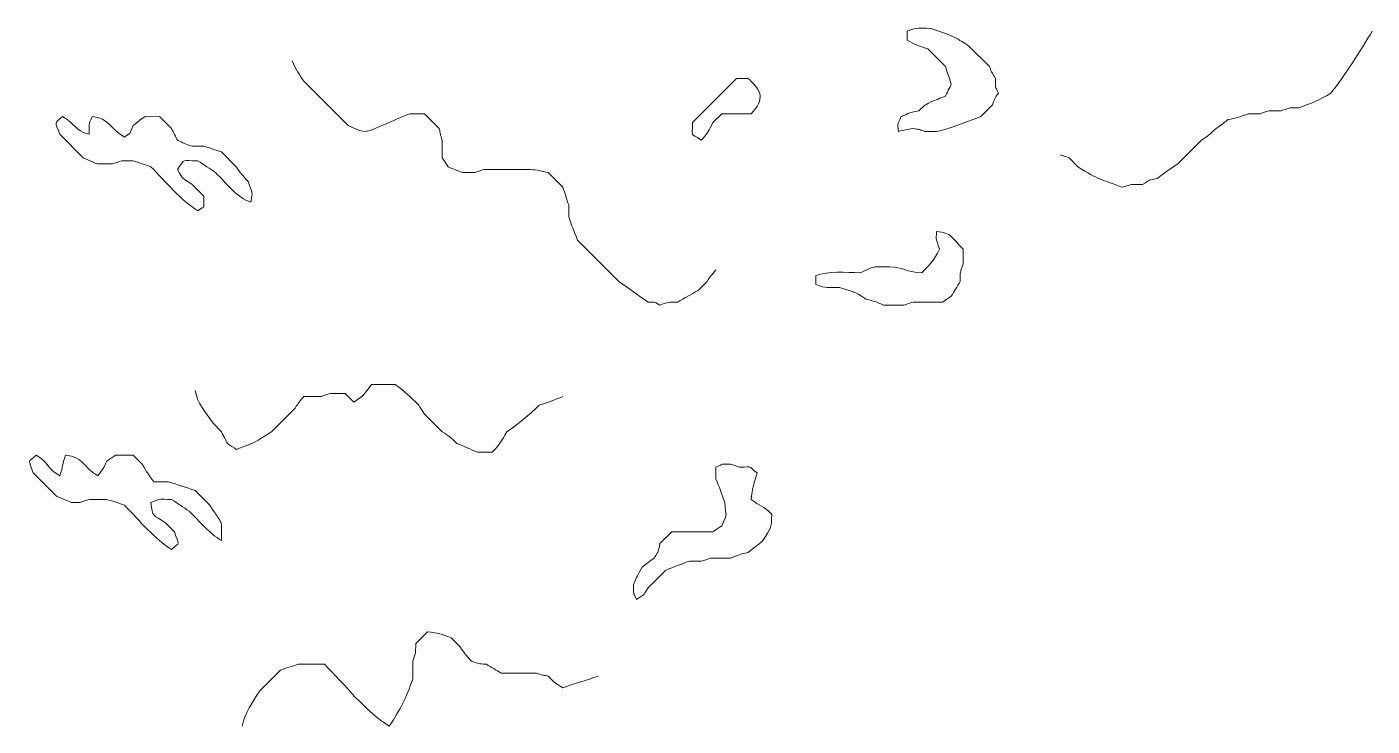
# Model space of a CAD drawing. Header units: centimetres. Extents: x -20.5 to 19.2, y -15.1 to 14.2.
# Drawn here: x -3.206 to 0.666, y -2.23 to -0.218 of the extents above; entities that cross this region are included whole.
import ezdxf

# ---------------------------------------------------------------- set-up
doc = ezdxf.new("R2010")
doc.units = ezdxf.units.CM
doc.header["$MEASUREMENT"] = 0
doc.layers.add('layer 1', color=7, linetype='Continuous')

msp = doc.modelspace()

# ---------------------------------------------------------------- linework, layer by layer
at = {"layer": 'layer 1', "color": 225, "lineweight": 0}
for points, knots in [([(-0.40996, -0.40841), (-0.4196, -0.42344), (-0.42121, -0.42491), (-0.4269, -0.44229), (-0.4269, -0.44229), (-0.4269, -0.44229), (-0.46078, -0.47615), (-0.46078, -0.47615), (-0.46078, -0.47615), (-0.48391, -0.48415), (-0.57098, -0.51851), (-0.58783, -0.51852), (-0.58783, -0.51852), (-0.58783, -0.51852), (-0.62171, -0.51851), (-0.62171, -0.51851), (-0.62171, -0.51851), (-0.64253, -0.51101), (-0.63623, -0.51378), (-0.65559, -0.51003), (-0.65559, -0.51003), (-0.6725, -0.51331), (-0.68102, -0.51531), (-0.69793, -0.51851), (-0.69793, -0.51851), (-0.69969, -0.49166), (-0.70233, -0.50516), (-0.68947, -0.47616), (-0.68947, -0.47616), (-0.66658, -0.46552), (-0.66473, -0.46416), (-0.63865, -0.45921), (-0.63865, -0.45921), (-0.61879, -0.43937), (-0.62435, -0.44562), (-0.60477, -0.43382), (-0.60477, -0.43382), (-0.5908, -0.42826), (-0.57636, -0.42258), (-0.56243, -0.41687), (-0.56243, -0.41687), (-0.56021, -0.41167), (-0.54806, -0.38843), (-0.54549, -0.38299), (-0.54549, -0.38299), (-0.55135, -0.36602), (-0.55656, -0.34914), (-0.56243, -0.33217), (-0.56243, -0.33217), (-0.56243, -0.33217), (-0.61324, -0.28134), (-0.61324, -0.28134), (-0.61324, -0.28134), (-0.64191, -0.27143), (-0.64533, -0.27165), (-0.67253, -0.25593), (-0.67253, -0.25593), (-0.67253, -0.25593), (-0.67253, -0.23053), (-0.67253, -0.23053), (-0.67253, -0.23053), (-0.64011, -0.21794), (-0.64145, -0.22206), (-0.60477, -0.22205), (-0.60477, -0.22205), (-0.57938, -0.23085), (-0.56172, -0.23598), (-0.53701, -0.24746), (-0.53701, -0.24746), (-0.52076, -0.25599), (-0.51023, -0.26269), (-0.49465, -0.27288), (-0.49465, -0.27288), (-0.49465, -0.27288), (-0.43536, -0.33218), (-0.43536, -0.33218), (-0.43536, -0.33218), (-0.42876, -0.35054), (-0.42787, -0.35004), (-0.41841, -0.36606), (-0.41841, -0.36606), (-0.41841, -0.40009), (-0.41989, -0.38281), (-0.40996, -0.40841)], [0, 0, 0, 0, 0.0454545, 0.0454545, 0.0454545, 0.0454545, 0.0909091, 0.0909091, 0.0909091, 0.0909091, 0.1363636, 0.1363636, 0.1363636, 0.1363636, 0.1818182, 0.1818182, 0.1818182, 0.1818182, 0.2272727, 0.2272727, 0.2272727, 0.2272727, 0.2727273, 0.2727273, 0.2727273, 0.2727273, 0.3181818, 0.3181818, 0.3181818, 0.3181818, 0.3636364, 0.3636364, 0.3636364, 0.3636364, 0.4090909, 0.4090909, 0.4090909, 0.4090909, 0.4545455, 0.4545455, 0.4545455, 0.4545455, 0.5, 0.5, 0.5, 0.5, 0.5454545, 0.5454545, 0.5454545, 0.5454545, 0.5909091, 0.5909091, 0.5909091, 0.5909091, 0.6363636, 0.6363636, 0.6363636, 0.6363636, 0.6818182, 0.6818182, 0.6818182, 0.6818182, 0.7272727, 0.7272727, 0.7272727, 0.7272727, 0.7727273, 0.7727273, 0.7727273, 0.7727273, 0.8181818, 0.8181818, 0.8181818, 0.8181818, 0.8636364, 0.8636364, 0.8636364, 0.8636364, 0.9090909, 0.9090909, 0.9090909, 0.9090909, 1, 1, 1, 1]), ([(-0.23208, -0.58629), (-0.19587, -0.59672), (-0.21138, -0.5907), (-0.18126, -0.62017), (-0.18126, -0.62017), (-0.12147, -0.65927), (-0.11364, -0.65511), (-0.05421, -0.67947), (-0.05421, -0.67947), (-0.02281, -0.6693), (-0.02997, -0.67101), (0.00508, -0.67101), (0.00508, -0.67101), (0.03057, -0.65598), (0.01948, -0.65994), (0.04744, -0.65405), (0.04744, -0.65405), (0.06884, -0.63669), (0.08461, -0.62617), (0.10674, -0.61172), (0.10674, -0.61172), (0.10674, -0.61172), (0.1745, -0.54395), (0.1745, -0.54395), (0.1745, -0.54395), (0.19515, -0.53014), (0.19701, -0.52838), (0.21686, -0.51007), (0.21686, -0.51007), (0.23289, -0.49981), (0.23538, -0.49705), (0.25073, -0.48466), (0.25073, -0.48466), (0.27475, -0.48011), (0.28777, -0.47541), (0.31003, -0.46772), (0.31003, -0.46772), (0.31003, -0.46772), (0.34389, -0.46773), (0.34389, -0.46773), (0.34389, -0.46773), (0.34441, -0.46753), (0.3679, -0.45976), (0.36931, -0.45926), (0.36931, -0.45926), (0.36931, -0.45926), (0.40319, -0.45925), (0.40319, -0.45925), (0.40319, -0.45925), (0.4037, -0.45904), (0.42717, -0.4513), (0.4286, -0.45078), (0.4286, -0.45078), (0.4286, -0.45078), (0.45401, -0.45078), (0.45401, -0.45078), (0.45401, -0.45078), (0.49334, -0.43717), (0.51066, -0.4303), (0.54718, -0.40843), (0.54718, -0.40843), (0.58352, -0.36364), (0.63626, -0.28056), (0.66577, -0.23055)], [0, 0, 0, 0, 0.0588235, 0.0588235, 0.0588235, 0.0588235, 0.1176471, 0.1176471, 0.1176471, 0.1176471, 0.1764706, 0.1764706, 0.1764706, 0.1764706, 0.2352941, 0.2352941, 0.2352941, 0.2352941, 0.2941176, 0.2941176, 0.2941176, 0.2941176, 0.3529412, 0.3529412, 0.3529412, 0.3529412, 0.4117647, 0.4117647, 0.4117647, 0.4117647, 0.4705882, 0.4705882, 0.4705882, 0.4705882, 0.5294118, 0.5294118, 0.5294118, 0.5294118, 0.5882353, 0.5882353, 0.5882353, 0.5882353, 0.6470588, 0.6470588, 0.6470588, 0.6470588, 0.7058824, 0.7058824, 0.7058824, 0.7058824, 0.7647059, 0.7647059, 0.7647059, 0.7647059, 0.8235294, 0.8235294, 0.8235294, 0.8235294, 0.8823529, 0.8823529, 0.8823529, 0.8823529, 1, 1, 1, 1]), ([(-2.44288, -0.31517), (-2.43122, -0.34274), (-2.42534, -0.3495), (-2.40899, -0.37447), (-2.40899, -0.37447), (-2.40899, -0.37447), (-2.28194, -0.50153), (-2.28194, -0.50153), (-2.28194, -0.50153), (-2.2633, -0.509), (-2.25081, -0.51847), (-2.23112, -0.51846), (-2.23112, -0.51846), (-2.21531, -0.51847), (-2.13115, -0.47701), (-2.10407, -0.46765), (-2.10407, -0.46765), (-2.10407, -0.46765), (-2.06172, -0.46763), (-2.06172, -0.46763), (-2.06172, -0.46763), (-2.06172, -0.46763), (-2.01937, -0.50999), (-2.01937, -0.50999), (-2.01937, -0.50999), (-2.01556, -0.52818), (-2.01731, -0.52456), (-2.01091, -0.54387), (-2.01091, -0.54387), (-2.01091, -0.54387), (-2.01091, -0.59469), (-2.01091, -0.59469), (-2.01091, -0.59469), (-2.01036, -0.59569), (-1.9949, -0.61867), (-1.99396, -0.6201), (-1.99396, -0.6201), (-1.97677, -0.62828), (-1.96973, -0.63076), (-1.95161, -0.63704), (-1.95161, -0.63704), (-1.95161, -0.63704), (-1.91773, -0.63703), (-1.91773, -0.63703), (-1.91773, -0.63703), (-1.91722, -0.63683), (-1.89375, -0.62908), (-1.89232, -0.62857), (-1.89232, -0.62857), (-1.89232, -0.62857), (-1.8415, -0.62856), (-1.8415, -0.62856), (-1.8415, -0.62856), (-1.8415, -0.62856), (-1.75681, -0.62856), (-1.75681, -0.62856), (-1.75681, -0.62856), (-1.73648, -0.62856), (-1.72474, -0.63349), (-1.70599, -0.63704), (-1.70599, -0.63704), (-1.70599, -0.63704), (-1.66363, -0.67939), (-1.66363, -0.67939), (-1.66363, -0.67939), (-1.65778, -0.69635), (-1.65257, -0.71325), (-1.6467, -0.73021), (-1.6467, -0.73021), (-1.6467, -0.73021), (-1.6467, -0.76409), (-1.6467, -0.76409), (-1.6467, -0.76409), (-1.63834, -0.78824), (-1.63077, -0.80822), (-1.62129, -0.83184), (-1.62129, -0.83184), (-1.62129, -0.83184), (-1.50271, -0.95044), (-1.50271, -0.95044), (-1.50271, -0.95044), (-1.47396, -0.96988), (-1.4471, -0.9907), (-1.41801, -1.00973), (-1.41801, -1.00973), (-1.38528, -1.00973), (-1.40137, -1.01135), (-1.38413, -1.0182), (-1.38413, -1.0182), (-1.35422, -1.00852), (-1.36661, -1.01046), (-1.3333, -1.00972), (-1.3333, -1.00972), (-1.31258, -0.99732), (-1.29473, -0.98826), (-1.27401, -0.97586), (-1.27401, -0.97586), (-1.27401, -0.97586), (-1.24861, -0.95044), (-1.24861, -0.95044), (-1.24861, -0.95044), (-1.23833, -0.93441), (-1.23557, -0.93191), (-1.22319, -0.91656)], [0, 0, 0, 0, 0.037037, 0.037037, 0.037037, 0.037037, 0.0740741, 0.0740741, 0.0740741, 0.0740741, 0.1111111, 0.1111111, 0.1111111, 0.1111111, 0.1481481, 0.1481481, 0.1481481, 0.1481481, 0.1851852, 0.1851852, 0.1851852, 0.1851852, 0.2222222, 0.2222222, 0.2222222, 0.2222222, 0.2592593, 0.2592593, 0.2592593, 0.2592593, 0.2962963, 0.2962963, 0.2962963, 0.2962963, 0.3333333, 0.3333333, 0.3333333, 0.3333333, 0.3703704, 0.3703704, 0.3703704, 0.3703704, 0.4074074, 0.4074074, 0.4074074, 0.4074074, 0.4444444, 0.4444444, 0.4444444, 0.4444444, 0.4814815, 0.4814815, 0.4814815, 0.4814815, 0.5185185, 0.5185185, 0.5185185, 0.5185185, 0.5555556, 0.5555556, 0.5555556, 0.5555556, 0.5925926, 0.5925926, 0.5925926, 0.5925926, 0.6296296, 0.6296296, 0.6296296, 0.6296296, 0.6666667, 0.6666667, 0.6666667, 0.6666667, 0.7037037, 0.7037037, 0.7037037, 0.7037037, 0.7407407, 0.7407407, 0.7407407, 0.7407407, 0.7777778, 0.7777778, 0.7777778, 0.7777778, 0.8148148, 0.8148148, 0.8148148, 0.8148148, 0.8518519, 0.8518519, 0.8518519, 0.8518519, 0.8888889, 0.8888889, 0.8888889, 0.8888889, 0.9259259, 0.9259259, 0.9259259, 0.9259259, 1, 1, 1, 1]), ([(-1.12148, -0.46763), (-1.12148, -0.46763), (-1.20618, -0.46763), (-1.20618, -0.46763), (-1.20618, -0.46763), (-1.20618, -0.46763), (-1.23159, -0.49305), (-1.23159, -0.49305), (-1.23159, -0.49305), (-1.24451, -0.51958), (-1.24326, -0.51922), (-1.26547, -0.54387), (-1.26547, -0.54387), (-1.29961, -0.51829), (-1.28986, -0.54052), (-1.29088, -0.49305), (-1.29088, -0.49305), (-1.29088, -0.49305), (-1.16383, -0.36599), (-1.16383, -0.36599), (-1.16383, -0.36599), (-1.16383, -0.36599), (-1.12994, -0.366), (-1.12994, -0.366), (-1.12994, -0.366), (-1.11736, -0.37963), (-1.09608, -0.39807), (-1.09607, -0.41682), (-1.09607, -0.41682), (-1.09607, -0.4422), (-1.10685, -0.44867), (-1.12148, -0.46763)], [0, 0, 0, 0, 0.1111111, 0.1111111, 0.1111111, 0.1111111, 0.2222222, 0.2222222, 0.2222222, 0.2222222, 0.3333333, 0.3333333, 0.3333333, 0.3333333, 0.4444444, 0.4444444, 0.4444444, 0.4444444, 0.5555556, 0.5555556, 0.5555556, 0.5555556, 0.6666667, 0.6666667, 0.6666667, 0.6666667, 0.7777778, 0.7777778, 0.7777778, 0.7777778, 1, 1, 1, 1]), ([(-3.10357, -0.47614), (-3.13014, -0.49896), (-3.12495, -0.48711), (-3.11203, -0.52696), (-3.11203, -0.52696), (-3.11203, -0.52696), (-3.04427, -0.59473), (-3.04427, -0.59473), (-3.04427, -0.59473), (-3.03618, -0.59805), (-3.00705, -0.61167), (-3.00192, -0.61168), (-3.00192, -0.61168), (-3.00192, -0.61168), (-2.95957, -0.61167), (-2.95957, -0.61167), (-2.95957, -0.61167), (-2.95905, -0.61146), (-2.93558, -0.60372), (-2.93416, -0.60319), (-2.93416, -0.60319), (-2.93416, -0.60319), (-2.90029, -0.6032), (-2.90029, -0.6032), (-2.90029, -0.6032), (-2.88332, -0.60906), (-2.86643, -0.61427), (-2.84947, -0.62015), (-2.84947, -0.62015), (-2.80699, -0.66261), (-2.76272, -0.71736), (-2.71394, -0.74719), (-2.71394, -0.74719), (-2.69043, -0.727), (-2.69802, -0.75137), (-2.69701, -0.70485), (-2.69701, -0.70485), (-2.69701, -0.70485), (-2.73088, -0.67097), (-2.73088, -0.67097), (-2.73088, -0.67097), (-2.76162, -0.65019), (-2.75299, -0.66098), (-2.77323, -0.62861), (-2.77323, -0.62861), (-2.7494, -0.59354), (-2.76195, -0.60322), (-2.71393, -0.6032), (-2.71393, -0.6032), (-2.69677, -0.61444), (-2.68027, -0.62587), (-2.66311, -0.6371), (-2.66311, -0.6371), (-2.63203, -0.66818), (-2.6013, -0.71035), (-2.56147, -0.7218), (-2.56147, -0.7218), (-2.5553, -0.69081), (-2.55787, -0.69739), (-2.56994, -0.6625), (-2.56994, -0.6625), (-2.58827, -0.64259), (-2.58994, -0.64068), (-2.60381, -0.62016), (-2.60381, -0.62016), (-2.60381, -0.62016), (-2.64618, -0.5778), (-2.64618, -0.5778), (-2.64618, -0.5778), (-2.66312, -0.57195), (-2.68002, -0.56674), (-2.69699, -0.56086), (-2.69699, -0.56086), (-2.69699, -0.56086), (-2.73087, -0.56087), (-2.73087, -0.56087), (-2.73087, -0.56087), (-2.74871, -0.55495), (-2.75651, -0.55169), (-2.77322, -0.54392), (-2.77322, -0.54392), (-2.77545, -0.53873), (-2.78757, -0.51547), (-2.79016, -0.51004), (-2.79016, -0.51004), (-2.79016, -0.51004), (-2.82404, -0.47617), (-2.82404, -0.47617), (-2.82404, -0.47617), (-2.82404, -0.47617), (-2.86638, -0.47616), (-2.86638, -0.47616), (-2.86638, -0.47616), (-2.8824, -0.48643), (-2.88492, -0.4892), (-2.90026, -0.50158), (-2.90026, -0.50158), (-2.91777, -0.5384), (-2.90102, -0.51492), (-2.92567, -0.53545), (-2.92567, -0.53545), (-2.97219, -0.50701), (-2.967, -0.48127), (-3.01885, -0.47615), (-3.01885, -0.47615), (-3.0301, -0.50514), (-3.02732, -0.49216), (-3.02732, -0.52697), (-3.02732, -0.52697), (-3.06964, -0.51481), (-3.06491, -0.4998), (-3.10357, -0.47614)], [0, 0, 0, 0, 0.0344828, 0.0344828, 0.0344828, 0.0344828, 0.0689655, 0.0689655, 0.0689655, 0.0689655, 0.1034483, 0.1034483, 0.1034483, 0.1034483, 0.137931, 0.137931, 0.137931, 0.137931, 0.1724138, 0.1724138, 0.1724138, 0.1724138, 0.2068966, 0.2068966, 0.2068966, 0.2068966, 0.2413793, 0.2413793, 0.2413793, 0.2413793, 0.2758621, 0.2758621, 0.2758621, 0.2758621, 0.3103448, 0.3103448, 0.3103448, 0.3103448, 0.3448276, 0.3448276, 0.3448276, 0.3448276, 0.3793103, 0.3793103, 0.3793103, 0.3793103, 0.4137931, 0.4137931, 0.4137931, 0.4137931, 0.4482759, 0.4482759, 0.4482759, 0.4482759, 0.4827586, 0.4827586, 0.4827586, 0.4827586, 0.5172414, 0.5172414, 0.5172414, 0.5172414, 0.5517241, 0.5517241, 0.5517241, 0.5517241, 0.5862069, 0.5862069, 0.5862069, 0.5862069, 0.6206897, 0.6206897, 0.6206897, 0.6206897, 0.6551724, 0.6551724, 0.6551724, 0.6551724, 0.6896552, 0.6896552, 0.6896552, 0.6896552, 0.7241379, 0.7241379, 0.7241379, 0.7241379, 0.7586207, 0.7586207, 0.7586207, 0.7586207, 0.7931034, 0.7931034, 0.7931034, 0.7931034, 0.8275862, 0.8275862, 0.8275862, 0.8275862, 0.862069, 0.862069, 0.862069, 0.862069, 0.8965517, 0.8965517, 0.8965517, 0.8965517, 0.9310345, 0.9310345, 0.9310345, 0.9310345, 1, 1, 1, 1]), ([(-0.52007, -0.95045), (-0.52875, -0.96515), (-0.53671, -0.97816), (-0.54548, -0.99281), (-0.54548, -0.99281), (-0.54649, -0.99331), (-0.56945, -1.00882), (-0.5709, -1.00974), (-0.5709, -1.00974), (-0.5709, -1.00974), (-0.65561, -1.00974), (-0.65561, -1.00974), (-0.65561, -1.00974), (-0.65611, -1.00995), (-0.6796, -1.01771), (-0.68101, -1.01821), (-0.68101, -1.01821), (-0.68101, -1.01821), (-0.74031, -1.01822), (-0.74031, -1.01822), (-0.74031, -1.01822), (-0.76344, -1.00892), (-0.76583, -1.00661), (-0.79113, -1.00128), (-0.79113, -1.00128), (-0.82366, -0.97738), (-0.83142, -0.97982), (-0.86736, -0.9674), (-0.86736, -0.9674), (-0.90404, -0.96739), (-0.9027, -0.97151), (-0.93513, -0.95892), (-0.93513, -0.95892), (-0.93513, -0.95892), (-0.93513, -0.93352), (-0.93513, -0.93352), (-0.93513, -0.93352), (-0.89859, -0.91935), (-0.85015, -0.92505), (-0.80807, -0.92506), (-0.80807, -0.92506), (-0.78943, -0.91758), (-0.77694, -0.90811), (-0.75725, -0.9081), (-0.75725, -0.9081), (-0.75725, -0.9081), (-0.72337, -0.90811), (-0.72337, -0.90811), (-0.72337, -0.90811), (-0.68496, -0.9081), (-0.67659, -0.92403), (-0.63021, -0.92506), (-0.63021, -0.92506), (-0.60069, -0.89488), (-0.5978, -0.8917), (-0.57939, -0.85727), (-0.57939, -0.85727), (-0.59066, -0.82471), (-0.58905, -0.83459), (-0.58786, -0.80645), (-0.58786, -0.80645), (-0.5431, -0.81088), (-0.54555, -0.82335), (-0.51163, -0.85727), (-0.51163, -0.85727), (-0.51163, -0.85727), (-0.51162, -0.89963), (-0.51162, -0.89963), (-0.51162, -0.89963), (-0.5207, -0.92764), (-0.52008, -0.91847), (-0.52007, -0.95045)], [0, 0, 0, 0, 0.0526316, 0.0526316, 0.0526316, 0.0526316, 0.1052632, 0.1052632, 0.1052632, 0.1052632, 0.1578947, 0.1578947, 0.1578947, 0.1578947, 0.2105263, 0.2105263, 0.2105263, 0.2105263, 0.2631579, 0.2631579, 0.2631579, 0.2631579, 0.3157895, 0.3157895, 0.3157895, 0.3157895, 0.3684211, 0.3684211, 0.3684211, 0.3684211, 0.4210526, 0.4210526, 0.4210526, 0.4210526, 0.4736842, 0.4736842, 0.4736842, 0.4736842, 0.5263158, 0.5263158, 0.5263158, 0.5263158, 0.5789474, 0.5789474, 0.5789474, 0.5789474, 0.6315789, 0.6315789, 0.6315789, 0.6315789, 0.6842105, 0.6842105, 0.6842105, 0.6842105, 0.7368421, 0.7368421, 0.7368421, 0.7368421, 0.7894737, 0.7894737, 0.7894737, 0.7894737, 0.8421053, 0.8421053, 0.8421053, 0.8421053, 0.8947368, 0.8947368, 0.8947368, 0.8947368, 1, 1, 1, 1]), ([(-2.72239, -1.2639), (-2.71383, -1.30448), (-2.69415, -1.32256), (-2.67158, -1.35708), (-2.67158, -1.35708), (-2.67158, -1.35708), (-2.64617, -1.38249), (-2.64617, -1.38249), (-2.64617, -1.38249), (-2.64394, -1.38766), (-2.63179, -1.41094), (-2.62922, -1.41635), (-2.62922, -1.41635), (-2.62823, -1.41695), (-2.60524, -1.43238), (-2.60381, -1.43331), (-2.60381, -1.43331), (-2.55449, -1.41622), (-2.54675, -1.41162), (-2.50217, -1.38249), (-2.50217, -1.38249), (-2.50217, -1.38249), (-2.43441, -1.31471), (-2.43441, -1.31471), (-2.43441, -1.31471), (-2.42414, -1.29868), (-2.42138, -1.29618), (-2.40899, -1.28084), (-2.40899, -1.28084), (-2.40899, -1.28084), (-2.35818, -1.28083), (-2.35818, -1.28083), (-2.35818, -1.28083), (-2.35766, -1.28063), (-2.33419, -1.27287), (-2.33277, -1.27237), (-2.33277, -1.27237), (-2.33277, -1.27237), (-2.29042, -1.27236), (-2.29042, -1.27236), (-2.29042, -1.27236), (-2.29042, -1.27236), (-2.26501, -1.29778), (-2.26501, -1.29778), (-2.26501, -1.29778), (-2.23242, -1.27525), (-2.23902, -1.27756), (-2.2142, -1.24695), (-2.2142, -1.24695), (-2.2142, -1.24695), (-2.14642, -1.24695), (-2.14642, -1.24695), (-2.14642, -1.24695), (-2.11702, -1.26683), (-2.10522, -1.27968), (-2.07865, -1.30625), (-2.07865, -1.30625), (-2.07812, -1.30725), (-2.06265, -1.33023), (-2.06172, -1.33166), (-2.06172, -1.33166), (-2.06172, -1.33166), (-2.01091, -1.38249), (-2.01091, -1.38249), (-2.01091, -1.38249), (-1.99026, -1.39629), (-1.98838, -1.39806), (-1.96855, -1.41636), (-1.96855, -1.41636), (-1.94786, -1.42466), (-1.92996, -1.43347), (-1.90927, -1.44176), (-1.90927, -1.44176), (-1.90927, -1.44176), (-1.8669, -1.44177), (-1.8669, -1.44177), (-1.8669, -1.44177), (-1.84147, -1.4142), (-1.842, -1.41161), (-1.82456, -1.38247), (-1.82456, -1.38247), (-1.79337, -1.36139), (-1.75982, -1.33405), (-1.7314, -1.30623), (-1.7314, -1.30623), (-1.706, -1.29745), (-1.68834, -1.2923), (-1.66361, -1.28082)], [0, 0, 0, 0, 0.0434783, 0.0434783, 0.0434783, 0.0434783, 0.0869565, 0.0869565, 0.0869565, 0.0869565, 0.1304348, 0.1304348, 0.1304348, 0.1304348, 0.173913, 0.173913, 0.173913, 0.173913, 0.2173913, 0.2173913, 0.2173913, 0.2173913, 0.2608696, 0.2608696, 0.2608696, 0.2608696, 0.3043478, 0.3043478, 0.3043478, 0.3043478, 0.3478261, 0.3478261, 0.3478261, 0.3478261, 0.3913043, 0.3913043, 0.3913043, 0.3913043, 0.4347826, 0.4347826, 0.4347826, 0.4347826, 0.4782609, 0.4782609, 0.4782609, 0.4782609, 0.5217391, 0.5217391, 0.5217391, 0.5217391, 0.5652174, 0.5652174, 0.5652174, 0.5652174, 0.6086957, 0.6086957, 0.6086957, 0.6086957, 0.6521739, 0.6521739, 0.6521739, 0.6521739, 0.6956522, 0.6956522, 0.6956522, 0.6956522, 0.7391304, 0.7391304, 0.7391304, 0.7391304, 0.7826087, 0.7826087, 0.7826087, 0.7826087, 0.826087, 0.826087, 0.826087, 0.826087, 0.8695652, 0.8695652, 0.8695652, 0.8695652, 0.9130435, 0.9130435, 0.9130435, 0.9130435, 1, 1, 1, 1]), ([(-2.64618, -1.69589), (-2.68103, -1.67455), (-2.70849, -1.64205), (-2.73934, -1.61119), (-2.73934, -1.61119), (-2.75651, -1.59997), (-2.77301, -1.58854), (-2.79016, -1.57731), (-2.79016, -1.57731), (-2.82594, -1.57731), (-2.81837, -1.57371), (-2.84946, -1.58579), (-2.84946, -1.58579), (-2.84509, -1.63003), (-2.84394, -1.62017), (-2.8071, -1.64507), (-2.8071, -1.64507), (-2.8071, -1.64507), (-2.78169, -1.67049), (-2.78169, -1.67049), (-2.78169, -1.67049), (-2.76878, -1.71035), (-2.7636, -1.69848), (-2.79017, -1.72131), (-2.79017, -1.72131), (-2.83895, -1.69146), (-2.88322, -1.63671), (-2.92569, -1.59425), (-2.92569, -1.59425), (-2.94137, -1.58882), (-2.96879, -1.57732), (-2.985, -1.57732), (-2.985, -1.57732), (-2.985, -1.57732), (-3.02735, -1.57731), (-3.02735, -1.57731), (-3.02735, -1.57731), (-3.02785, -1.57751), (-3.05133, -1.58528), (-3.05275, -1.58578), (-3.05275, -1.58578), (-3.05275, -1.58578), (-3.07816, -1.58579), (-3.07816, -1.58579), (-3.07816, -1.58579), (-3.09205, -1.58008), (-3.10655, -1.57445), (-3.12051, -1.56883), (-3.12051, -1.56883), (-3.12051, -1.56883), (-3.18827, -1.50107), (-3.18827, -1.50107), (-3.18827, -1.50107), (-3.20119, -1.46122), (-3.20638, -1.47307), (-3.1798, -1.45025), (-3.1798, -1.45025), (-3.13843, -1.47613), (-3.15342, -1.48365), (-3.11203, -1.50955), (-3.11203, -1.50955), (-3.10063, -1.48017), (-3.10651, -1.47966), (-3.09509, -1.45025), (-3.09509, -1.45025), (-3.04325, -1.45537), (-3.04844, -1.48108), (-3.00192, -1.50955), (-3.00192, -1.50955), (-2.98417, -1.48517), (-2.98904, -1.49291), (-2.97651, -1.4672), (-2.97651, -1.4672), (-2.97551, -1.4667), (-2.95254, -1.45118), (-2.9511, -1.45025), (-2.9511, -1.45025), (-2.9511, -1.45025), (-2.90029, -1.45026), (-2.90029, -1.45026), (-2.90029, -1.45026), (-2.90029, -1.45026), (-2.87488, -1.47566), (-2.87488, -1.47566), (-2.87488, -1.47566), (-2.8614, -1.49817), (-2.85826, -1.5046), (-2.841, -1.52649), (-2.841, -1.52649), (-2.841, -1.52649), (-2.79865, -1.52648), (-2.79865, -1.52648), (-2.79865, -1.52648), (-2.77331, -1.53525), (-2.74775, -1.54314), (-2.72241, -1.55189), (-2.72241, -1.55189), (-2.72241, -1.55189), (-2.68006, -1.59424), (-2.68006, -1.59424), (-2.68006, -1.59424), (-2.63408, -1.66456), (-2.64859, -1.62853), (-2.64618, -1.69589)], [0, 0, 0, 0, 0.037037, 0.037037, 0.037037, 0.037037, 0.0740741, 0.0740741, 0.0740741, 0.0740741, 0.1111111, 0.1111111, 0.1111111, 0.1111111, 0.1481481, 0.1481481, 0.1481481, 0.1481481, 0.1851852, 0.1851852, 0.1851852, 0.1851852, 0.2222222, 0.2222222, 0.2222222, 0.2222222, 0.2592593, 0.2592593, 0.2592593, 0.2592593, 0.2962963, 0.2962963, 0.2962963, 0.2962963, 0.3333333, 0.3333333, 0.3333333, 0.3333333, 0.3703704, 0.3703704, 0.3703704, 0.3703704, 0.4074074, 0.4074074, 0.4074074, 0.4074074, 0.4444444, 0.4444444, 0.4444444, 0.4444444, 0.4814815, 0.4814815, 0.4814815, 0.4814815, 0.5185185, 0.5185185, 0.5185185, 0.5185185, 0.5555556, 0.5555556, 0.5555556, 0.5555556, 0.5925926, 0.5925926, 0.5925926, 0.5925926, 0.6296296, 0.6296296, 0.6296296, 0.6296296, 0.6666667, 0.6666667, 0.6666667, 0.6666667, 0.7037037, 0.7037037, 0.7037037, 0.7037037, 0.7407407, 0.7407407, 0.7407407, 0.7407407, 0.7777778, 0.7777778, 0.7777778, 0.7777778, 0.8148148, 0.8148148, 0.8148148, 0.8148148, 0.8518519, 0.8518519, 0.8518519, 0.8518519, 0.8888889, 0.8888889, 0.8888889, 0.8888889, 0.9259259, 0.9259259, 0.9259259, 0.9259259, 1, 1, 1, 1]), ([(-1.08759, -1.69589), (-1.10328, -1.70854), (-1.11428, -1.71706), (-1.12993, -1.72976), (-1.12993, -1.72976), (-1.15525, -1.73509), (-1.15762, -1.73742), (-1.18076, -1.7467), (-1.18076, -1.7467), (-1.18076, -1.7467), (-1.24006, -1.74669), (-1.24006, -1.74669), (-1.24006, -1.74669), (-1.24056, -1.7469), (-1.26404, -1.75465), (-1.26546, -1.75518), (-1.26546, -1.75518), (-1.26546, -1.75518), (-1.29934, -1.75517), (-1.29934, -1.75517), (-1.29934, -1.75517), (-1.32349, -1.76353), (-1.34349, -1.77111), (-1.36711, -1.78059), (-1.36711, -1.78059), (-1.36711, -1.78059), (-1.41792, -1.8314), (-1.41792, -1.8314), (-1.41792, -1.8314), (-1.43751, -1.86068), (-1.42339, -1.84644), (-1.45181, -1.86529), (-1.45181, -1.86529), (-1.46254, -1.83822), (-1.45953, -1.8572), (-1.46026, -1.82292), (-1.46026, -1.82292), (-1.45116, -1.80019), (-1.44758, -1.79336), (-1.43486, -1.7721), (-1.43486, -1.7721), (-1.41963, -1.76005), (-1.41646, -1.75705), (-1.40099, -1.74668), (-1.40099, -1.74668), (-1.38596, -1.72121), (-1.38994, -1.7323), (-1.38404, -1.70434), (-1.38404, -1.70434), (-1.38404, -1.70434), (-1.35017, -1.67047), (-1.35017, -1.67047), (-1.35017, -1.67047), (-1.35017, -1.67047), (-1.23159, -1.67046), (-1.23159, -1.67046), (-1.23159, -1.67046), (-1.23059, -1.66996), (-1.20762, -1.65445), (-1.20617, -1.65352), (-1.20617, -1.65352), (-1.18677, -1.60975), (-1.19517, -1.63193), (-1.19772, -1.58576), (-1.19772, -1.58576), (-1.20606, -1.56161), (-1.21364, -1.54162), (-1.22312, -1.51798), (-1.22312, -1.51798), (-1.22312, -1.51798), (-1.22312, -1.48411), (-1.22312, -1.48411), (-1.22312, -1.48411), (-1.19608, -1.47338), (-1.21504, -1.4764), (-1.18076, -1.47565), (-1.18076, -1.47565), (-1.18025, -1.47585), (-1.15677, -1.4836), (-1.15535, -1.48412), (-1.15535, -1.48412), (-1.10987, -1.48513), (-1.13713, -1.47784), (-1.10454, -1.50106), (-1.10454, -1.50106), (-1.11271, -1.52621), (-1.11934, -1.54937), (-1.12148, -1.57728), (-1.12148, -1.57728), (-1.09539, -1.59644), (-1.08833, -1.59608), (-1.06218, -1.61963), (-1.06218, -1.61963), (-1.06317, -1.66454), (-1.06594, -1.65916), (-1.08759, -1.69589)], [0, 0, 0, 0, 0.04, 0.04, 0.04, 0.04, 0.08, 0.08, 0.08, 0.08, 0.12, 0.12, 0.12, 0.12, 0.16, 0.16, 0.16, 0.16, 0.2, 0.2, 0.2, 0.2, 0.24, 0.24, 0.24, 0.24, 0.28, 0.28, 0.28, 0.28, 0.32, 0.32, 0.32, 0.32, 0.36, 0.36, 0.36, 0.36, 0.4, 0.4, 0.4, 0.4, 0.44, 0.44, 0.44, 0.44, 0.48, 0.48, 0.48, 0.48, 0.52, 0.52, 0.52, 0.52, 0.56, 0.56, 0.56, 0.56, 0.6, 0.6, 0.6, 0.6, 0.64, 0.64, 0.64, 0.64, 0.68, 0.68, 0.68, 0.68, 0.72, 0.72, 0.72, 0.72, 0.76, 0.76, 0.76, 0.76, 0.8, 0.8, 0.8, 0.8, 0.84, 0.84, 0.84, 0.84, 0.88, 0.88, 0.88, 0.88, 0.92, 0.92, 0.92, 0.92, 1, 1, 1, 1]), ([(-2.58687, -2.22952), (-2.57811, -2.18797), (-2.55767, -2.16399), (-2.53605, -2.12787), (-2.53605, -2.12787), (-2.53605, -2.12787), (-2.47675, -2.06859), (-2.47675, -2.06859), (-2.47675, -2.06859), (-2.45979, -2.06271), (-2.4429, -2.0575), (-2.42593, -2.05164), (-2.42593, -2.05164), (-2.42593, -2.05164), (-2.34969, -2.05164), (-2.34969, -2.05164), (-2.34969, -2.05164), (-2.29177, -2.10957), (-2.23068, -2.18831), (-2.16334, -2.22951), (-2.16334, -2.22951), (-2.12976, -2.17817), (-2.11533, -2.15101), (-2.09557, -2.09401), (-2.09557, -2.09401), (-2.09557, -2.09401), (-2.09557, -2.04319), (-2.09557, -2.04319), (-2.09557, -2.04319), (-2.08588, -2.01327), (-2.08783, -2.02567), (-2.08711, -1.99237), (-2.08711, -1.99237), (-2.08711, -1.99237), (-2.05323, -1.95848), (-2.05323, -1.95848), (-2.05323, -1.95848), (-2.02194, -1.96088), (-2.01317, -1.96584), (-1.98546, -1.97543), (-1.98546, -1.97543), (-1.98546, -1.97543), (-1.96007, -2.00082), (-1.96007, -2.00082), (-1.96007, -2.00082), (-1.94626, -2.02147), (-1.94449, -2.02335), (-1.92616, -2.04319), (-1.92616, -2.04319), (-1.90131, -2.05143), (-1.91059, -2.04959), (-1.88383, -2.05164), (-1.88383, -2.05164), (-1.86912, -2.06032), (-1.85613, -2.06829), (-1.84146, -2.07706), (-1.84146, -2.07706), (-1.84146, -2.07706), (-1.73983, -2.07705), (-1.73983, -2.07705), (-1.73983, -2.07705), (-1.71902, -2.08454), (-1.72532, -2.08178), (-1.70596, -2.08553), (-1.70596, -2.08553), (-1.68443, -2.10705), (-1.68699, -2.10512), (-1.6636, -2.11941), (-1.6636, -2.11941), (-1.62713, -2.10477), (-1.59521, -2.09842), (-1.56196, -2.08552)], [0, 0, 0, 0, 0.0526316, 0.0526316, 0.0526316, 0.0526316, 0.1052632, 0.1052632, 0.1052632, 0.1052632, 0.1578947, 0.1578947, 0.1578947, 0.1578947, 0.2105263, 0.2105263, 0.2105263, 0.2105263, 0.2631579, 0.2631579, 0.2631579, 0.2631579, 0.3157895, 0.3157895, 0.3157895, 0.3157895, 0.3684211, 0.3684211, 0.3684211, 0.3684211, 0.4210526, 0.4210526, 0.4210526, 0.4210526, 0.4736842, 0.4736842, 0.4736842, 0.4736842, 0.5263158, 0.5263158, 0.5263158, 0.5263158, 0.5789474, 0.5789474, 0.5789474, 0.5789474, 0.6315789, 0.6315789, 0.6315789, 0.6315789, 0.6842105, 0.6842105, 0.6842105, 0.6842105, 0.7368421, 0.7368421, 0.7368421, 0.7368421, 0.7894737, 0.7894737, 0.7894737, 0.7894737, 0.8421053, 0.8421053, 0.8421053, 0.8421053, 0.8947368, 0.8947368, 0.8947368, 0.8947368, 1, 1, 1, 1])]:
    msp.add_open_spline(points, degree=3, knots=knots, dxfattribs=at)

doc.saveas('drawing.dxf')
